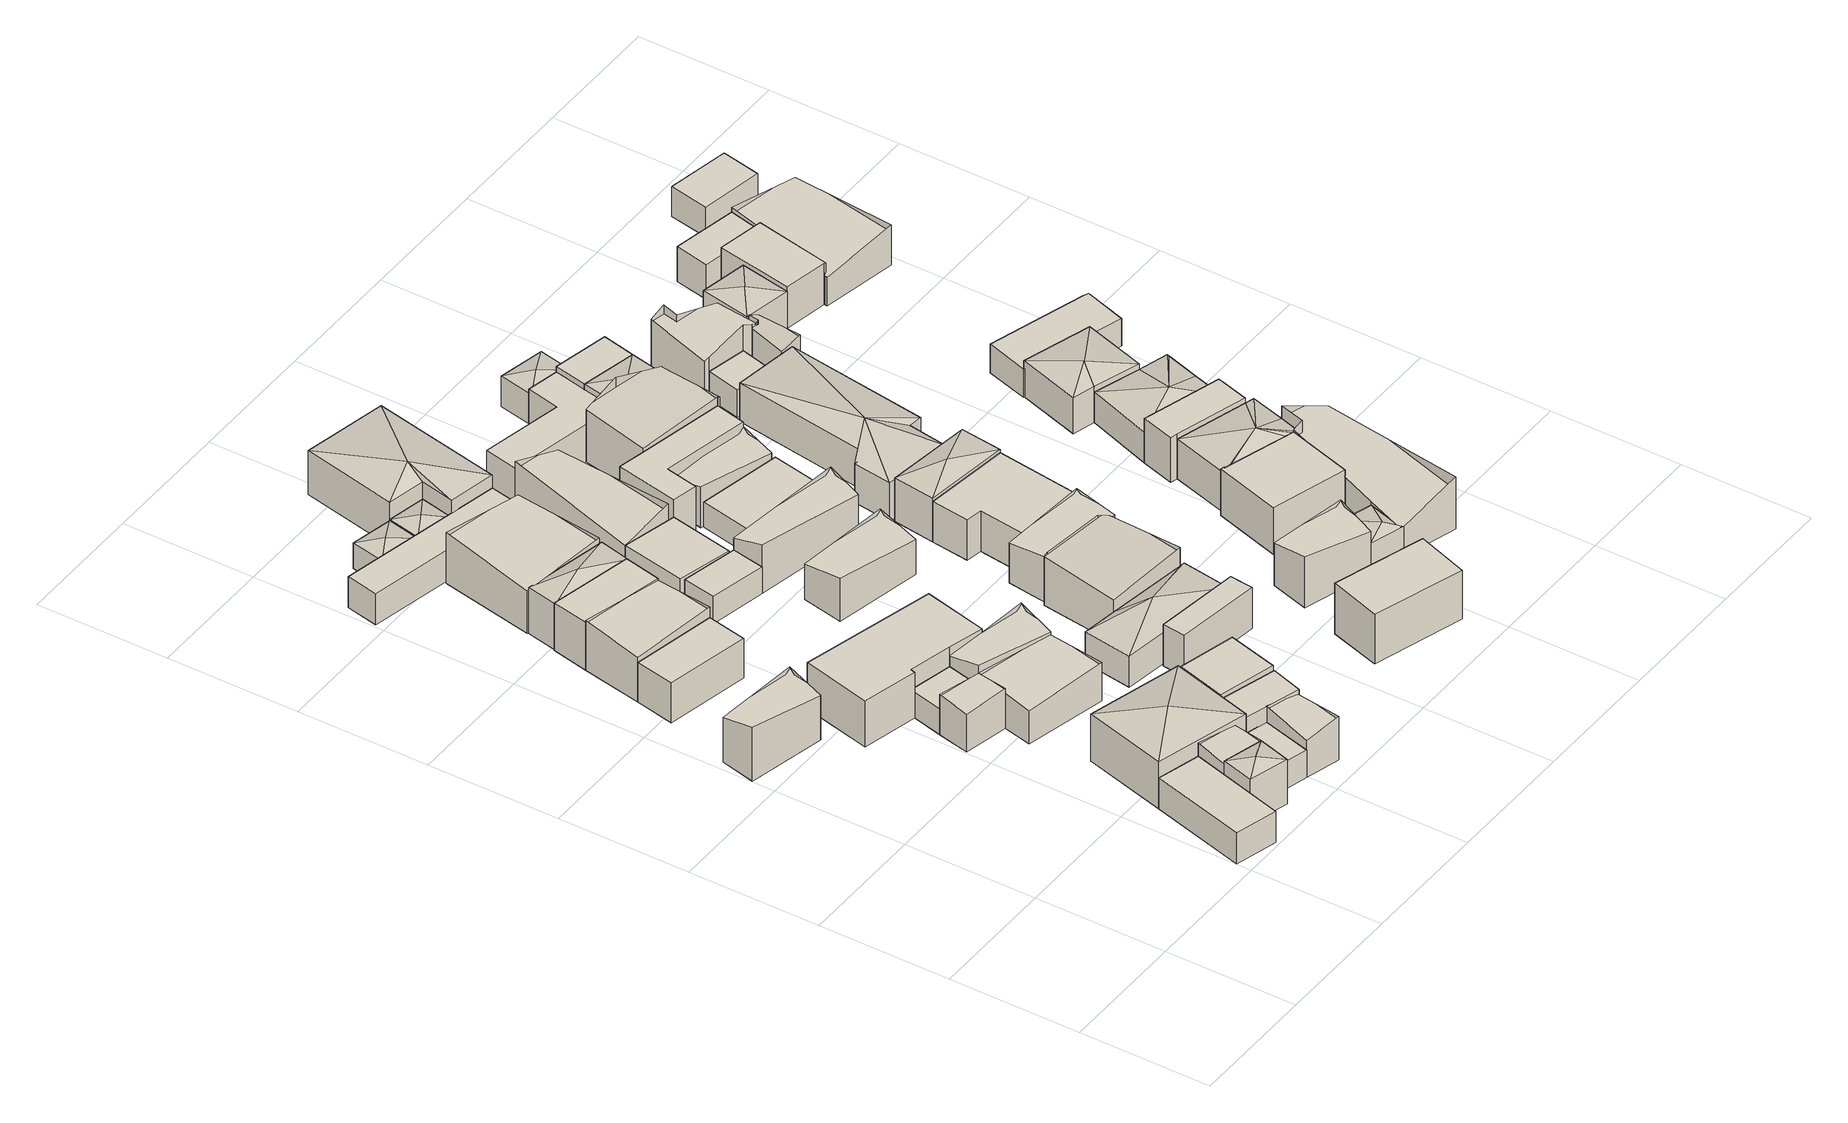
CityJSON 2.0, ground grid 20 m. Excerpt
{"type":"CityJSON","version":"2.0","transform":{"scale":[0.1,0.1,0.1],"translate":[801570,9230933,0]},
"CityObjects":{
"building1":{"type":"Building","attributes":{"Building Type":"Residential","Roof Shape":"gable","Roof Material":"Concrete Glazed Tile","Roof Material Code":1,"Roof Direction":"west","Building Height":7.32,"Roof Slope":32.1,"Footprint Area":67.5,"Solar PV Capacity Low":8.45,"Solar PV Capacity High":11.1,"Solar Annual Energy Low":12186,"Solar Annual Energy High":16060,"Suitable PV Area":50.45},"geometry":[{"type":"MultiSurface","lod":"2.2","boundaries":[[[0,1,2,3]],[[3,2,4,5]],[[2,1,6,4]],[[1,0,7,6]],[[0,3,5,7]],[[5,4,6,7]]]}]},
"building2":{"type":"Building","attributes":{"Building Type":"Residential","Roof Shape":"flat","Roof Material":"Concrete Aluminum Tile","Roof Material Code":2,"Roof Direction":"northwest","Building Height":5.12,"Roof Slope":9.2,"Footprint Area":102.37,"Solar PV Capacity Low":12.82,"Solar PV Capacity High":16.83,"Solar Annual Energy Low":18482,"Solar Annual Energy High":24357,"Suitable PV Area":76.52},"geometry":[{"type":"MultiSurface","lod":"2.2","boundaries":[[[8,9,10,11]],[[11,10,12,13]],[[10,9,14,12]],[[9,8,15,14]],[[8,11,13,15]],[[13,12,14,15]]]}]},
"building3":{"type":"Building","attributes":{"Building Type":"Residential","Roof Shape":"hip","Roof Material":"Concrete Aluminum Tile","Roof Material Code":2,"Roof Direction":"northwest","Building Height":7.3,"Roof Slope":29.4,"Footprint Area":32.06,"Solar PV Capacity Low":4.01,"Solar PV Capacity High":5.27,"Solar Annual Energy Low":5788,"Solar Annual Energy High":7628,"Suitable PV Area":23.96},"geometry":[{"type":"MultiSurface","lod":"2.2","boundaries":[[[16,17,18,19]],[[19,18,20,21]],[[18,17,22,20]],[[17,16,23,22]],[[16,19,21,23]],[[21,20,24]],[[20,22,24]],[[22,23,24]],[[23,21,24]]]}]},
"building4":{"type":"Building","attributes":{"Building Type":"Residential","Roof Shape":"flat","Roof Material":"Asbestos Sheet","Roof Material Code":4,"Roof Direction":"west","Building Height":6.48,"Roof Slope":11.3,"Footprint Area":80.13,"Solar PV Capacity Low":10.03,"Solar PV Capacity High":13.18,"Solar Annual Energy Low":14467,"Solar Annual Energy High":19066,"Suitable PV Area":59.9},"geometry":[{"type":"MultiSurface","lod":"2.2","boundaries":[[[25,26,27,28]],[[28,27,29,30]],[[27,26,31,29]],[[26,25,32,31]],[[25,28,30,32]],[[30,29,31,32]]]}]},
"building5":{"type":"Building","attributes":{"Building Type":"Residential","Roof Shape":"gable","Roof Material":"Concrete Aluminum Tile","Roof Material Code":2,"Roof Direction":"northwest","Building Height":6.83,"Roof Slope":26.1,"Footprint Area":31.81,"Solar PV Capacity Low":3.98,"Solar PV Capacity High":5.23,"Solar Annual Energy Low":5743,"Solar Annual Energy High":7569,"Suitable PV Area":23.78},"geometry":[{"type":"MultiSurface","lod":"2.2","boundaries":[[[10,18,17,33]],[[33,17,22,34]],[[17,18,35,22]],[[18,10,36,35]],[[10,33,34,36]],[[34,22,35,36]]]}]},
"building6":{"type":"Building","attributes":{"Building Type":"Residential","Roof Shape":"gable","Roof Material":"Concrete Glazed Tile","Roof Material Code":1,"Roof Direction":"west","Building Height":6.22,"Roof Slope":26.4,"Footprint Area":34.53,"Solar PV Capacity Low":4.32,"Solar PV Capacity High":5.68,"Solar Annual Energy Low":6235,"Solar Annual Energy High":8217,"Suitable PV Area":25.81},"geometry":[{"type":"MultiSurface","lod":"2.2","boundaries":[[[37,38,39,40]],[[40,39,41,42]],[[39,38,43,41]],[[38,37,44,43]],[[37,40,42,44]],[[42,41,43,44]]]}]},
"building7":{"type":"Building","attributes":{"Building Type":"Residential","Roof Shape":"hip","Roof Material":"Concrete Aluminum Tile","Roof Material Code":2,"Roof Direction":"northwest","Building Height":7.71,"Roof Slope":21,"Footprint Area":197.12,"Solar PV Capacity Low":24.68,"Solar PV Capacity High":32.42,"Solar Annual Energy Low":35589,"Solar Annual Energy High":46904,"Suitable PV Area":147.35},"geometry":[{"type":"MultiSurface","lod":"2.2","boundaries":[[[45,11,46,47]],[[47,46,48,49]],[[46,11,50,48]],[[11,45,51,50]],[[45,47,49,51]],[[49,48,52]],[[48,50,52]],[[50,51,52]],[[51,49,52]]]}]},
"building8":{"type":"Building","attributes":{"Building Type":"Residential","Roof Shape":"gable","Roof Material":"Concrete Glazed Tile","Roof Material Code":1,"Roof Direction":"west","Building Height":7.26,"Roof Slope":35,"Footprint Area":123.62,"Solar PV Capacity Low":15.48,"Solar PV Capacity High":20.33,"Solar Annual Energy Low":22319,"Solar Annual Energy High":29415,"Suitable PV Area":92.41},"geometry":[{"type":"MultiSurface","lod":"2.2","boundaries":[[[53,25,28,54]],[[54,28,55,56]],[[28,25,57,55]],[[25,53,58,57]],[[53,54,56,58]],[[56,55,57,58]]]}]},
"building9":{"type":"Building","attributes":{"Building Type":"Residential","Roof Shape":"flat","Roof Material":"Concrete Glazed Tile","Roof Material Code":1,"Roof Direction":"west","Building Height":4.23,"Roof Slope":9.7,"Footprint Area":37.83,"Solar PV Capacity Low":4.74,"Solar PV Capacity High":6.22,"Solar Annual Energy Low":6829,"Solar Annual Energy High":9001,"Suitable PV Area":28.28},"geometry":[{"type":"MultiSurface","lod":"2.2","boundaries":[[[59,60,37,40,61]],[[61,40,62,63]],[[40,37,64,62]],[[37,60,65,64]],[[60,59,66,65]],[[59,61,63,66]],[[63,62,64,65,66]]]}]},
"building10":{"type":"Building","attributes":{"Building Type":"Residential","Roof Shape":"flat","Roof Material":"Concrete Glazed Tile","Roof Material Code":1,"Roof Direction":"northwest","Building Height":4.55,"Roof Slope":5.5,"Footprint Area":41.66,"Solar PV Capacity Low":5.22,"Solar PV Capacity High":6.85,"Solar Annual Energy Low":7521,"Solar Annual Energy High":9912,"Suitable PV Area":31.14},"geometry":[{"type":"MultiSurface","lod":"2.2","boundaries":[[[33,67,68,69]],[[69,68,70,71]],[[68,67,72,70]],[[67,33,73,72]],[[33,69,71,73]],[[71,70,72,73]]]}]},
"building11":{"type":"Building","attributes":{"Building Type":"Residential","Roof Shape":"shed","Roof Material":"Concrete Glazed Tile","Roof Material Code":1,"Roof Direction":"west","Building Height":7.2,"Roof Slope":17,"Footprint Area":220.37,"Solar PV Capacity Low":27.59,"Solar PV Capacity High":36.24,"Solar Annual Energy Low":39786,"Solar Annual Energy High":52434,"Suitable PV Area":164.72},"geometry":[{"type":"MultiSurface","lod":"2.2","boundaries":[[[74,75,60,59,61,76,77]],[[77,76,78,79]],[[76,61,80,78]],[[61,59,81,80]],[[59,60,82,81]],[[60,75,83,82]],[[75,74,84,83]],[[74,77,79,84]],[[79,78,80,81,82,83,84]]]}]},
"building12":{"type":"Building","attributes":{"Building Type":"Residential","Roof Shape":"shed","Roof Material":"Concrete Glazed Tile","Roof Material Code":1,"Roof Direction":"west","Building Height":7.59,"Roof Slope":15.5,"Footprint Area":74.93,"Solar PV Capacity Low":9.38,"Solar PV Capacity High":12.32,"Solar Annual Energy Low":13527,"Solar Annual Energy High":17828,"Suitable PV Area":56.01},"geometry":[{"type":"MultiSurface","lod":"2.2","boundaries":[[[85,53,54,86]],[[86,54,87,88]],[[54,53,89,87]],[[53,85,90,89]],[[85,86,88,90]],[[88,87,89,90]]]}]},
"building13":{"type":"Building","attributes":{"Building Type":"Residential","Roof Shape":"gable","Roof Material":"Concrete Glazed Tile","Roof Material Code":1,"Roof Direction":"west","Building Height":5.39,"Roof Slope":30.1,"Footprint Area":119.61,"Solar PV Capacity Low":14.98,"Solar PV Capacity High":19.67,"Solar Annual Energy Low":21594,"Solar Annual Energy High":28459,"Suitable PV Area":89.41},"geometry":[{"type":"MultiSurface","lod":"2.2","boundaries":[[[40,91,92,93]],[[93,92,94,95]],[[92,91,96,94]],[[91,40,97,96]],[[40,93,95,97]],[[95,94,96,97]]]}]},
"building14":{"type":"Building","attributes":{"Building Type":"Residential","Roof Shape":"gable","Roof Material":"Concrete Aluminum Tile","Roof Material Code":2,"Roof Direction":"northwest","Building Height":6.06,"Roof Slope":29.4,"Footprint Area":42.94,"Solar PV Capacity Low":5.38,"Solar PV Capacity High":7.06,"Solar Annual Energy Low":7753,"Solar Annual Energy High":10217,"Suitable PV Area":32.1},"geometry":[{"type":"MultiSurface","lod":"2.2","boundaries":[[[68,98,99,69]],[[69,99,100,101]],[[99,98,102,100]],[[98,68,103,102]],[[68,69,101,103]],[[101,100,102,103]]]}]},
"building15":{"type":"Building","attributes":{"Building Type":"Residential","Roof Shape":"hip","Roof Material":"Concrete Glazed Tile","Roof Material Code":1,"Roof Direction":"west","Building Height":7.51,"Roof Slope":26.3,"Footprint Area":65.03,"Solar PV Capacity Low":8.14,"Solar PV Capacity High":10.69,"Solar Annual Energy Low":11741,"Solar Annual Energy High":15473,"Suitable PV Area":48.61},"geometry":[{"type":"MultiSurface","lod":"2.2","boundaries":[[[104,105,106,107]],[[107,106,108,109]],[[106,105,110,108]],[[105,104,111,110]],[[104,107,109,111]],[[109,108,112]],[[108,110,112]],[[110,111,112]],[[111,109,112]]]}]},
"building16":{"type":"Building","attributes":{"Building Type":"Residential","Roof Shape":"shed","Roof Material":"Concrete Aluminum Tile","Roof Material Code":2,"Roof Direction":"northwest","Building Height":7.03,"Roof Slope":10.4,"Footprint Area":43.96,"Solar PV Capacity Low":5.5,"Solar PV Capacity High":7.23,"Solar Annual Energy Low":7936,"Solar Annual Energy High":10459,"Suitable PV Area":32.86},"geometry":[{"type":"MultiSurface","lod":"2.2","boundaries":[[[46,113,114,115]],[[115,114,116,117]],[[114,113,118,116]],[[113,46,119,118]],[[46,115,117,119]],[[117,116,118,119]]]}]},
"building17":{"type":"Building","attributes":{"Building Type":"Residential","Roof Shape":"hip","Roof Material":"Concrete Glazed Tile","Roof Material Code":1,"Roof Direction":"west","Building Height":4.24,"Roof Slope":24.6,"Footprint Area":34.71,"Solar PV Capacity Low":4.35,"Solar PV Capacity High":5.71,"Solar Annual Energy Low":6266,"Solar Annual Energy High":8258,"Suitable PV Area":25.94},"geometry":[{"type":"MultiSurface","lod":"2.2","boundaries":[[[120,121,122,123]],[[123,122,124,125]],[[122,121,126,124]],[[121,120,127,126]],[[120,123,125,127]],[[125,124,128]],[[124,126,128]],[[126,127,128]],[[127,125,128]]]}]},
"building18":{"type":"Building","attributes":{"Building Type":"Residential","Roof Shape":"gable","Roof Material":"Asbestos Sheet","Roof Material Code":4,"Roof Direction":"northwest","Building Height":5.95,"Roof Slope":30.7,"Footprint Area":69.3,"Solar PV Capacity Low":8.68,"Solar PV Capacity High":11.4,"Solar Annual Energy Low":12512,"Solar Annual Energy High":16490,"Suitable PV Area":51.8},"geometry":[{"type":"MultiSurface","lod":"2.2","boundaries":[[[76,61,40,93,129]],[[129,93,130,131]],[[93,40,132,130]],[[40,61,133,132]],[[61,76,134,133]],[[76,129,131,134]],[[131,130,132,133,134]]]}]},
"building19":{"type":"Building","attributes":{"Building Type":"Residential","Roof Shape":"flat","Roof Material":"Concrete Glazed Tile","Roof Material Code":1,"Roof Direction":"west","Building Height":5.06,"Roof Slope":13.3,"Footprint Area":129.88,"Solar PV Capacity Low":16.26,"Solar PV Capacity High":21.36,"Solar Annual Energy Low":23449,"Solar Annual Energy High":30904,"Suitable PV Area":97.09},"geometry":[{"type":"MultiSurface","lod":"2.2","boundaries":[[[135,136,137,138]],[[138,137,139,140]],[[137,136,141,139]],[[136,135,142,141]],[[135,138,140,142]],[[140,139,141,142]]]}]},
"building20":{"type":"Building","attributes":{"Building Type":"Residential","Roof Shape":"gable","Roof Material":"Concrete Glazed Tile","Roof Material Code":1,"Roof Direction":"west","Building Height":7.02,"Roof Slope":25.2,"Footprint Area":192.98,"Solar PV Capacity Low":24.16,"Solar PV Capacity High":31.74,"Solar Annual Energy Low":34841,"Solar Annual Energy High":45918,"Suitable PV Area":144.25},"geometry":[{"type":"MultiSurface","lod":"2.2","boundaries":[[[143,144,145,146]],[[146,145,147,148]],[[145,144,149,147]],[[144,143,150,149]],[[143,146,148,150]],[[148,147,149,150]]]}]},
"building21":{"type":"Building","attributes":{"Building Type":"Residential","Roof Shape":"flat","Roof Material":"Concrete Aluminum Tile","Roof Material Code":2,"Roof Direction":"northwest","Building Height":7.92,"Roof Slope":7.7,"Footprint Area":70.08,"Solar PV Capacity Low":8.77,"Solar PV Capacity High":11.52,"Solar Annual Energy Low":12652,"Solar Annual Energy High":16675,"Suitable PV Area":52.38},"geometry":[{"type":"MultiSurface","lod":"2.2","boundaries":[[[151,115,152,153]],[[153,152,154,155]],[[152,115,156,154]],[[115,151,157,156]],[[151,153,155,157]],[[155,154,156,157]]]}]},
"building22":{"type":"Building","attributes":{"Building Type":"Residential","Roof Shape":"hip","Roof Material":"Concrete Glazed Tile","Roof Material Code":1,"Roof Direction":"west","Building Height":4.38,"Roof Slope":28.3,"Footprint Area":31.22,"Solar PV Capacity Low":3.91,"Solar PV Capacity High":5.13,"Solar Annual Energy Low":5636,"Solar Annual Energy High":7428,"Suitable PV Area":23.33},"geometry":[{"type":"MultiSurface","lod":"2.2","boundaries":[[[123,122,158,159]],[[159,158,160,161]],[[158,122,162,160]],[[122,123,163,162]],[[123,159,161,163]],[[161,160,164]],[[160,162,164]],[[162,163,164]],[[163,161,164]]]}]},
"building23":{"type":"Building","attributes":{"Building Type":"Residential","Roof Shape":"shed","Roof Material":"Asbestos Sheet","Roof Material Code":4,"Roof Direction":"west","Building Height":4.35,"Roof Slope":14.3,"Footprint Area":44.9,"Solar PV Capacity Low":5.62,"Solar PV Capacity High":7.38,"Solar Annual Energy Low":8107,"Solar Annual Energy High":10685,"Suitable PV Area":33.57},"geometry":[{"type":"MultiSurface","lod":"2.2","boundaries":[[[165,166,167,168]],[[168,167,169,170]],[[167,166,171,169]],[[166,165,172,171]],[[165,168,170,172]],[[170,169,171,172]]]}]},
"building24":{"type":"Building","attributes":{"Building Type":"Residential","Roof Shape":"shed","Roof Material":"Concrete Glazed Tile","Roof Material Code":1,"Roof Direction":"west","Building Height":4.53,"Roof Slope":17.5,"Footprint Area":87.48,"Solar PV Capacity Low":10.95,"Solar PV Capacity High":14.39,"Solar Annual Energy Low":15793,"Solar Annual Energy High":20814,"Suitable PV Area":65.39},"geometry":[{"type":"MultiSurface","lod":"2.2","boundaries":[[[173,174,175,176]],[[176,175,177,178]],[[175,174,179,177]],[[174,173,180,179]],[[173,176,178,180]],[[178,177,179,180]]]}]},
"building25":{"type":"Building","attributes":{"Building Type":"Residential","Roof Shape":"hip","Roof Material":"Concrete Glazed Tile","Roof Material Code":1,"Roof Direction":"west","Building Height":7.16,"Roof Slope":22.7,"Footprint Area":235.91,"Solar PV Capacity Low":29.54,"Solar PV Capacity High":38.8,"Solar Annual Energy Low":42592,"Solar Annual Energy High":56133,"Suitable PV Area":176.34},"geometry":[{"type":"MultiSurface","lod":"2.2","boundaries":[[[181,123,159,158,138,182]],[[182,138,183,184]],[[138,158,185,183]],[[158,159,186,185]],[[159,123,187,186]],[[123,181,188,187]],[[181,182,184,188]],[[184,183,189]],[[183,185,189]],[[185,186,189]],[[186,187,189]],[[187,188,189]],[[188,184,189]]]}]},
"building26":{"type":"Building","attributes":{"Building Type":"Residential","Roof Shape":"gable","Roof Material":"Concrete Glazed Tile","Roof Material Code":1,"Roof Direction":"west","Building Height":5.79,"Roof Slope":27.3,"Footprint Area":87.92,"Solar PV Capacity Low":11.01,"Solar PV Capacity High":14.46,"Solar Annual Energy Low":15873,"Solar Annual Energy High":20919,"Suitable PV Area":65.72},"geometry":[{"type":"MultiSurface","lod":"2.2","boundaries":[[[190,191,192,193]],[[193,192,194,195]],[[192,191,196,194]],[[191,190,197,196]],[[190,193,195,197]],[[195,194,196,197]]]}]},
"building27":{"type":"Building","attributes":{"Building Type":"Residential","Roof Shape":"hip","Roof Material":"Concrete Glazed Tile","Roof Material Code":1,"Roof Direction":"west","Building Height":5.13,"Roof Slope":22.1,"Footprint Area":144,"Solar PV Capacity Low":18.03,"Solar PV Capacity High":23.68,"Solar Annual Energy Low":25998,"Solar Annual Energy High":34263,"Suitable PV Area":107.64},"geometry":[{"type":"MultiSurface","lod":"2.2","boundaries":[[[198,199,200,201,202,203]],[[203,202,204,205]],[[202,201,206,204]],[[201,200,207,206]],[[200,199,208,207]],[[199,198,209,208]],[[198,203,205,209]],[[205,204,210]],[[204,206,210]],[[206,207,210]],[[207,208,210]],[[208,209,210]],[[209,205,210]]]}]},
"building28":{"type":"Building","attributes":{"Building Type":"Residential","Roof Shape":"shed","Roof Material":"Concrete Glazed Tile","Roof Material Code":1,"Roof Direction":"west","Building Height":6.65,"Roof Slope":18.8,"Footprint Area":47.7,"Solar PV Capacity Low":5.97,"Solar PV Capacity High":7.84,"Solar Annual Energy Low":8612,"Solar Annual Energy High":11351,"Suitable PV Area":35.66},"geometry":[{"type":"MultiSurface","lod":"2.2","boundaries":[[[211,212,213,214]],[[214,213,215,216]],[[213,212,217,215]],[[212,211,218,217]],[[211,214,216,218]],[[216,215,217,218]]]}]},
"building29":{"type":"Building","attributes":{"Building Type":"Residential","Roof Shape":"gable","Roof Material":"Concrete Glazed Tile","Roof Material Code":1,"Roof Direction":"west","Building Height":4.78,"Roof Slope":33.5,"Footprint Area":154.13,"Solar PV Capacity Low":19.3,"Solar PV Capacity High":25.35,"Solar Annual Energy Low":27828,"Solar Annual Energy High":36675,"Suitable PV Area":115.22},"geometry":[{"type":"MultiSurface","lod":"2.2","boundaries":[[[219,173,220,221]],[[221,220,222,223]],[[220,173,180,222]],[[173,219,224,180]],[[219,221,223,224]],[[223,222,180,224]]]}]},
"building30":{"type":"Building","attributes":{"Building Type":"Residential","Roof Shape":"gable","Roof Material":"Concrete Glazed Tile","Roof Material Code":1,"Roof Direction":"west","Building Height":6.33,"Roof Slope":27.6,"Footprint Area":88.21,"Solar PV Capacity Low":11.04,"Solar PV Capacity High":14.51,"Solar Annual Energy Low":15925,"Solar Annual Energy High":20988,"Suitable PV Area":65.93},"geometry":[{"type":"MultiSurface","lod":"2.2","boundaries":[[[168,167,225,226]],[[226,225,227,228]],[[225,167,229,227]],[[167,168,230,229]],[[168,226,228,230]],[[228,227,229,230]]]}]},
"building31":{"type":"Building","attributes":{"Building Type":"Residential","Roof Shape":"gable","Roof Material":"Concrete Glazed Tile","Roof Material Code":1,"Roof Direction":"west","Building Height":7.15,"Roof Slope":33.4,"Footprint Area":151.85,"Solar PV Capacity Low":19.01,"Solar PV Capacity High":24.97,"Solar Annual Energy Low":27416,"Solar Annual Energy High":36133,"Suitable PV Area":113.51},"geometry":[{"type":"MultiSurface","lod":"2.2","boundaries":[[[231,232,233,199,198,234]],[[234,198,235,236]],[[198,199,237,235]],[[199,233,238,237]],[[233,232,239,238]],[[232,231,240,239]],[[231,234,236,240]],[[236,235,237,238,239,240]]]}]},
"building32":{"type":"Building","attributes":{"Building Type":"Residential","Roof Shape":"flat","Roof Material":"Concrete Glazed Tile","Roof Material Code":1,"Roof Direction":"west","Building Height":4.05,"Roof Slope":14.3,"Footprint Area":130.09,"Solar PV Capacity Low":16.29,"Solar PV Capacity High":21.39,"Solar Annual Energy Low":23487,"Solar Annual Energy High":30953,"Suitable PV Area":97.24},"geometry":[{"type":"MultiSurface","lod":"2.2","boundaries":[[[241,242,226,243]],[[243,226,244,245]],[[226,242,246,244]],[[242,241,247,246]],[[241,243,245,247]],[[245,244,246,247]]]}]},
"building33":{"type":"Building","attributes":{"Building Type":"Residential","Roof Shape":"gable","Roof Material":"Concrete Glazed Tile","Roof Material Code":1,"Roof Direction":"west","Building Height":6.51,"Roof Slope":33.2,"Footprint Area":85.86,"Solar PV Capacity Low":10.75,"Solar PV Capacity High":14.12,"Solar Annual Energy Low":15501,"Solar Annual Energy High":20429,"Suitable PV Area":64.18},"geometry":[{"type":"MultiSurface","lod":"2.2","boundaries":[[[248,232,231,249,250]],[[250,249,251,252]],[[249,231,253,251]],[[231,232,254,253]],[[232,248,255,254]],[[248,250,252,255]],[[252,251,253,254,255]]]}]},
"building34":{"type":"Building","attributes":{"Building Type":"Residential","Roof Shape":"flat","Roof Material":"Concrete Glazed Tile","Roof Material Code":1,"Roof Direction":"west","Building Height":7.27,"Roof Slope":11.7,"Footprint Area":103.37,"Solar PV Capacity Low":12.94,"Solar PV Capacity High":17,"Solar Annual Energy Low":18664,"Solar Annual Energy High":24597,"Suitable PV Area":77.27},"geometry":[{"type":"MultiSurface","lod":"2.2","boundaries":[[[256,257,258,259,260,261,176,262]],[[262,176,263,264]],[[176,261,265,263]],[[261,260,266,265]],[[260,259,267,266]],[[259,258,268,267]],[[258,257,269,268]],[[257,256,270,269]],[[256,262,264,270]],[[264,263,265,266,267,268,269,270]]]}]},
"building35":{"type":"Building","attributes":{"Building Type":"Residential","Roof Shape":"shed","Roof Material":"Concrete Glazed Tile","Roof Material Code":1,"Roof Direction":"northwest","Building Height":7.97,"Roof Slope":16.4,"Footprint Area":117.79,"Solar PV Capacity Low":14.75,"Solar PV Capacity High":19.37,"Solar Annual Energy Low":21266,"Solar Annual Energy High":28027,"Suitable PV Area":88.05},"geometry":[{"type":"MultiSurface","lod":"2.2","boundaries":[[[271,272,273,274]],[[274,273,275,276]],[[273,272,277,275]],[[272,271,278,277]],[[271,274,276,278]],[[276,275,277,278]]]}]},
"building36":{"type":"Building","attributes":{"Building Type":"Residential","Roof Shape":"gable","Roof Material":"Concrete Glazed Tile","Roof Material Code":1,"Roof Direction":"west","Building Height":5.08,"Roof Slope":33.8,"Footprint Area":64.67,"Solar PV Capacity Low":8.1,"Solar PV Capacity High":10.63,"Solar Annual Energy Low":11675,"Solar Annual Energy High":15387,"Suitable PV Area":48.34},"geometry":[{"type":"MultiSurface","lod":"2.2","boundaries":[[[279,280,281,257]],[[257,281,282,283]],[[281,280,284,282]],[[280,279,285,284]],[[279,257,283,285]],[[283,282,284,285]]]}]},
"building37":{"type":"Building","attributes":{"Building Type":"Residential","Roof Shape":"flat","Roof Material":"Clay Tile Shingle","Roof Material Code":3,"Roof Direction":"west","Building Height":6.1,"Roof Slope":9.6,"Footprint Area":118.41,"Solar PV Capacity Low":14.83,"Solar PV Capacity High":19.47,"Solar Annual Energy Low":21378,"Solar Annual Energy High":28175,"Suitable PV Area":88.51},"geometry":[{"type":"MultiSurface","lod":"2.2","boundaries":[[[286,287,288,219,289,290]],[[290,289,291,292]],[[289,219,293,291]],[[219,288,294,293]],[[288,287,295,294]],[[287,286,296,295]],[[286,290,292,296]],[[292,291,293,294,295,296]]]}]},
"building38":{"type":"Building","attributes":{"Building Type":"Residential","Roof Shape":"flat","Roof Material":"Concrete Glazed Tile","Roof Material Code":1,"Roof Direction":"west","Building Height":6.61,"Roof Slope":8.1,"Footprint Area":152.96,"Solar PV Capacity Low":19.15,"Solar PV Capacity High":25.15,"Solar Annual Energy Low":27616,"Solar Annual Energy High":36395,"Suitable PV Area":114.34},"geometry":[{"type":"MultiSurface","lod":"2.2","boundaries":[[[297,298,299,300,250,301]],[[301,250,302,303]],[[250,300,304,302]],[[300,299,305,304]],[[299,298,306,305]],[[298,297,307,306]],[[297,301,303,307]],[[303,302,304,305,306,307]]]}]},
"building39":{"type":"Building","attributes":{"Building Type":"Residential","Roof Shape":"gable","Roof Material":"Concrete Glazed Tile","Roof Material Code":1,"Roof Direction":"west","Building Height":7.86,"Roof Slope":28.4,"Footprint Area":139.07,"Solar PV Capacity Low":17.41,"Solar PV Capacity High":22.87,"Solar Annual Energy Low":25108,"Solar Annual Energy High":33090,"Suitable PV Area":103.95},"geometry":[{"type":"MultiSurface","lod":"2.2","boundaries":[[[308,309,310,260,259,258,311,312]],[[312,311,313,314]],[[311,258,315,313]],[[258,259,316,315]],[[259,260,317,316]],[[260,310,318,317]],[[310,309,319,318]],[[309,308,320,319]],[[308,312,314,320]],[[313,315,316,317,318,319,320,314]]]}]},
"building40":{"type":"Building","attributes":{"Building Type":"Residential","Roof Shape":"gable","Roof Material":"Concrete Glazed Tile","Roof Material Code":1,"Roof Direction":"northwest","Building Height":7.05,"Roof Slope":25.9,"Footprint Area":66.39,"Solar PV Capacity Low":8.31,"Solar PV Capacity High":10.92,"Solar Annual Energy Low":11986,"Solar Annual Energy High":15797,"Suitable PV Area":49.63},"geometry":[{"type":"MultiSurface","lod":"2.2","boundaries":[[[321,322,323,324]],[[324,323,325,326]],[[323,322,327,325]],[[322,321,328,327]],[[321,324,326,328]],[[326,325,327,328]]]}]},
"building41":{"type":"Building","attributes":{"Building Type":"Residential","Roof Shape":"hip","Roof Material":"Concrete Glazed Tile","Roof Material Code":1,"Roof Direction":"west","Building Height":7.15,"Roof Slope":26.6,"Footprint Area":86.49,"Solar PV Capacity Low":10.83,"Solar PV Capacity High":14.22,"Solar Annual Energy Low":15615,"Solar Annual Energy High":20580,"Suitable PV Area":64.65},"geometry":[{"type":"MultiSurface","lod":"2.2","boundaries":[[[329,297,301,330]],[[330,301,331,332]],[[301,297,333,331]],[[297,329,334,333]],[[329,330,332,334]],[[332,331,335]],[[331,333,335]],[[333,334,335]],[[334,332,335]]]}]},
"building42":{"type":"Building","attributes":{"Building Type":"Residential","Roof Shape":"hip","Roof Material":"Concrete Glazed Tile","Roof Material Code":1,"Roof Direction":"west","Building Height":7.02,"Roof Slope":21.2,"Footprint Area":45.62,"Solar PV Capacity Low":5.71,"Solar PV Capacity High":7.5,"Solar Annual Energy Low":8236,"Solar Annual Energy High":10855,"Suitable PV Area":34.1},"geometry":[{"type":"MultiSurface","lod":"2.2","boundaries":[[[336,289,309,308,312,337]],[[337,312,338,339]],[[312,308,340,338]],[[308,309,341,340]],[[309,289,342,341]],[[289,336,343,342]],[[336,337,339,343]],[[339,338,344]],[[338,340,344]],[[340,341,344]],[[341,342,344]],[[342,343,344]],[[343,339,344]]]}]},
"building43":{"type":"Building","attributes":{"Building Type":"Residential","Roof Shape":"hip","Roof Material":"Clay Tile Shingle","Roof Material Code":3,"Roof Direction":"west","Building Height":5.02,"Roof Slope":23.7,"Footprint Area":39.77,"Solar PV Capacity Low":4.98,"Solar PV Capacity High":6.54,"Solar Annual Energy Low":7180,"Solar Annual Energy High":9463,"Suitable PV Area":29.73},"geometry":[{"type":"MultiSurface","lod":"2.2","boundaries":[[[345,346,347,348]],[[348,347,349,350]],[[347,346,351,349]],[[346,345,352,351]],[[345,348,350,352]],[[350,349,353]],[[349,351,353]],[[351,352,353]],[[352,350,353]]]}]},
"building44":{"type":"Building","attributes":{"Building Type":"Residential","Roof Shape":"hip","Roof Material":"Clay Tile Shingle","Roof Material Code":3,"Roof Direction":"northwest","Building Height":4.95,"Roof Slope":22.3,"Footprint Area":30.91,"Solar PV Capacity Low":3.87,"Solar PV Capacity High":5.08,"Solar Annual Energy Low":5581,"Solar Annual Energy High":7356,"Suitable PV Area":23.11},"geometry":[{"type":"MultiSurface","lod":"2.2","boundaries":[[[354,355,356,324,323,357]],[[357,323,358,359]],[[323,324,360,358]],[[324,356,361,360]],[[356,355,362,361]],[[355,354,363,362]],[[354,357,359,363]],[[359,358,364]],[[358,360,364]],[[360,361,364]],[[361,362,364]],[[362,363,364]],[[363,359,364]]]}]},
"building45":{"type":"Building","attributes":{"Building Type":"Residential","Roof Shape":"hip","Roof Material":"Concrete Glazed Tile","Roof Material Code":1,"Roof Direction":"west","Building Height":6.27,"Roof Slope":28.4,"Footprint Area":288.44,"Solar PV Capacity Low":36.11,"Solar PV Capacity High":47.43,"Solar Annual Energy Low":52076,"Solar Annual Energy High":68632,"Suitable PV Area":215.61},"geometry":[{"type":"MultiSurface","lod":"2.2","boundaries":[[[365,366,367,368,369,370,371,372]],[[372,371,373,374]],[[371,370,375,373]],[[370,369,376,375]],[[369,368,377,376]],[[368,367,378,377]],[[367,366,379,378]],[[366,365,380,379]],[[365,372,374,380]],[[374,373,381]],[[373,375,381]],[[375,376,381]],[[376,377,381]],[[377,378,381]],[[378,379,381]],[[379,380,381]],[[380,374,381]]]}]},
"building46":{"type":"Building","attributes":{"Building Type":"Residential","Roof Shape":"flat","Roof Material":"Concrete Glazed Tile","Roof Material Code":1,"Roof Direction":"west","Building Height":7.04,"Roof Slope":8.1,"Footprint Area":44.22,"Solar PV Capacity Low":5.54,"Solar PV Capacity High":7.27,"Solar Annual Energy Low":7984,"Solar Annual Energy High":10523,"Suitable PV Area":33.06},"geometry":[{"type":"MultiSurface","lod":"2.2","boundaries":[[[290,336,337,382]],[[382,337,339,383]],[[337,336,343,339]],[[336,290,384,343]],[[290,382,383,384]],[[383,339,343,384]]]}]},
"building47":{"type":"Building","attributes":{"Building Type":"Residential","Roof Shape":"flat","Roof Material":"Concrete Glazed Tile","Roof Material Code":1,"Roof Direction":"northwest","Building Height":7.63,"Roof Slope":12.7,"Footprint Area":123.11,"Solar PV Capacity Low":15.41,"Solar PV Capacity High":20.25,"Solar Annual Energy Low":22226,"Solar Annual Energy High":29293,"Suitable PV Area":92.02},"geometry":[{"type":"MultiSurface","lod":"2.2","boundaries":[[[385,386,387,388,389,390]],[[390,389,391,392]],[[389,388,393,391]],[[388,387,394,393]],[[387,386,395,394]],[[386,385,396,395]],[[385,390,392,396]],[[392,391,393,394,395,396]]]}]},
"building48":{"type":"Building","attributes":{"Building Type":"Residential","Roof Shape":"flat","Roof Material":"Concrete Glazed Tile","Roof Material Code":1,"Roof Direction":"west","Building Height":4.5,"Roof Slope":13.6,"Footprint Area":31.96,"Solar PV Capacity Low":4,"Solar PV Capacity High":5.26,"Solar Annual Energy Low":5770,"Solar Annual Energy High":7605,"Suitable PV Area":23.89},"geometry":[{"type":"MultiSurface","lod":"2.2","boundaries":[[[397,398,399,400]],[[400,399,401,402]],[[399,398,403,401]],[[398,397,404,403]],[[397,400,402,404]],[[402,401,403,404]]]}]},
"building49":{"type":"Building","attributes":{"Building Type":"Residential","Roof Shape":"hip","Roof Material":"Clay Tile Shingle","Roof Material Code":3,"Roof Direction":"northwest","Building Height":6.49,"Roof Slope":23.9,"Footprint Area":123.45,"Solar PV Capacity Low":15.46,"Solar PV Capacity High":20.3,"Solar Annual Energy Low":22287,"Solar Annual Energy High":29373,"Suitable PV Area":92.28},"geometry":[{"type":"MultiSurface","lod":"2.2","boundaries":[[[388,387,386,405,406,407,408,409,410]],[[410,409,411,412]],[[409,408,413,411]],[[408,407,414,413]],[[407,406,415,414]],[[406,405,416,415]],[[405,386,417,416]],[[386,387,418,417]],[[387,388,419,418]],[[388,410,412,419]],[[412,411,420]],[[411,413,420]],[[413,414,420]],[[414,415,420]],[[415,416,420]],[[416,417,420]],[[417,418,420]],[[418,419,420]],[[419,412,420]]]}]},
"building50":{"type":"Building","attributes":{"Building Type":"Residential","Roof Shape":"gable","Roof Material":"Concrete Glazed Tile","Roof Material Code":1,"Roof Direction":"northwest","Building Height":4.67,"Roof Slope":30.8,"Footprint Area":227.28,"Solar PV Capacity Low":28.46,"Solar PV Capacity High":37.38,"Solar Annual Energy Low":41034,"Solar Annual Energy High":54079,"Suitable PV Area":169.89},"geometry":[{"type":"MultiSurface","lod":"2.2","boundaries":[[[407,405,386,385,356,355,354,421,422]],[[422,421,423,424]],[[421,354,425,423]],[[354,355,426,425]],[[355,356,427,426]],[[356,385,428,427]],[[385,386,429,428]],[[386,405,430,429]],[[405,407,431,430]],[[407,422,424,431]],[[424,423,425,426,427,428,429,430,431]]]}]},
"building51":{"type":"Building","attributes":{"Building Type":"Residential","Roof Shape":"gable","Roof Material":"Concrete Glazed Tile","Roof Material Code":1,"Roof Direction":"west","Building Height":6.51,"Roof Slope":30.1,"Footprint Area":76.82,"Solar PV Capacity Low":9.62,"Solar PV Capacity High":12.63,"Solar Annual Energy Low":13869,"Solar Annual Energy High":18279,"Suitable PV Area":57.42},"geometry":[{"type":"MultiSurface","lod":"2.2","boundaries":[[[432,433,434,435,398,397,436,437,438,439,440]],[[440,439,441,442]],[[439,438,443,441]],[[438,437,444,443]],[[437,436,445,444]],[[436,397,446,445]],[[397,398,447,446]],[[398,435,448,447]],[[435,434,449,448]],[[434,433,450,449]],[[433,432,451,450]],[[432,440,442,451]],[[442,441,443,444,445,446,447,448,449,450,451]]]}]},
"building52":{"type":"Building","attributes":{"Building Type":"Residential","Roof Shape":"gable","Roof Material":"Asbestos Sheet","Roof Material Code":4,"Roof Direction":"west","Building Height":6.69,"Roof Slope":34.7,"Footprint Area":21.94,"Solar PV Capacity Low":2.75,"Solar PV Capacity High":3.61,"Solar Annual Energy Low":3962,"Solar Annual Energy High":5221,"Suitable PV Area":16.4},"geometry":[{"type":"MultiSurface","lod":"2.2","boundaries":[[[439,438,437,436,452,453,454]],[[454,453,455,456]],[[453,452,457,455]],[[452,436,458,457]],[[436,437,459,458]],[[437,438,460,459]],[[438,439,461,460]],[[439,454,456,461]],[[456,455,457,458,459,460,461]]]}]},
"building53":{"type":"Building","attributes":{"Building Type":"Residential","Roof Shape":"flat","Roof Material":"Clay Tile Shingle","Roof Material Code":3,"Roof Direction":"northwest","Building Height":7.27,"Roof Slope":10.1,"Footprint Area":65.31,"Solar PV Capacity Low":8.18,"Solar PV Capacity High":10.74,"Solar Annual Energy Low":11791,"Solar Annual Energy High":15539,"Suitable PV Area":48.82},"geometry":[{"type":"MultiSurface","lod":"2.2","boundaries":[[[462,463,410,409,464,465]],[[465,464,466,467]],[[464,409,468,466]],[[409,410,469,468]],[[410,463,470,469]],[[463,462,471,470]],[[462,465,467,471]],[[467,466,468,469,470,471]]]}]},
"building54":{"type":"Building","attributes":{"Building Type":"Residential","Roof Shape":"hip","Roof Material":"Concrete Glazed Tile","Roof Material Code":1,"Roof Direction":"northwest","Building Height":4.99,"Roof Slope":21,"Footprint Area":127.31,"Solar PV Capacity Low":15.94,"Solar PV Capacity High":20.94,"Solar Annual Energy Low":22984,"Solar Annual Energy High":30291,"Suitable PV Area":95.16},"geometry":[{"type":"MultiSurface","lod":"2.2","boundaries":[[[465,464,472,473,474,475,476,462]],[[462,476,477,478]],[[476,475,479,477]],[[475,474,480,479]],[[474,473,481,480]],[[473,472,482,481]],[[472,464,483,482]],[[464,465,484,483]],[[465,462,478,484]],[[478,477,485]],[[477,479,485]],[[479,480,485]],[[480,481,485]],[[481,482,485]],[[482,483,485]],[[483,484,485]],[[484,478,485]]]}]},
"building55":{"type":"Building","attributes":{"Building Type":"Residential","Roof Shape":"hip","Roof Material":"Concrete Glazed Tile","Roof Material Code":1,"Roof Direction":"northwest","Building Height":5.93,"Roof Slope":21.6,"Footprint Area":109.31,"Solar PV Capacity Low":13.69,"Solar PV Capacity High":17.98,"Solar Annual Energy Low":19735,"Solar Annual Energy High":26009,"Suitable PV Area":81.71},"geometry":[{"type":"MultiSurface","lod":"2.2","boundaries":[[[486,487,488,476,475]],[[475,476,489,490]],[[476,488,491,489]],[[488,487,492,491]],[[487,486,493,492]],[[486,475,490,493]],[[490,489,494]],[[489,491,494]],[[491,492,494]],[[492,493,494]],[[493,490,494]]]}]},
"building56":{"type":"Building","attributes":{"Building Type":"Residential","Roof Shape":"hip","Roof Material":"Asbestos Sheet","Roof Material Code":4,"Roof Direction":"northwest","Building Height":6.12,"Roof Slope":21.8,"Footprint Area":57.68,"Solar PV Capacity Low":7.22,"Solar PV Capacity High":9.49,"Solar Annual Energy Low":10415,"Solar Annual Energy High":13725,"Suitable PV Area":43.12},"geometry":[{"type":"MultiSurface","lod":"2.2","boundaries":[[[495,496,497,498]],[[498,497,499,500]],[[497,496,501,499]],[[496,495,502,501]],[[495,498,500,502]],[[500,499,503]],[[499,501,503]],[[501,502,503]],[[502,500,503]]]}]},
"building57":{"type":"Building","attributes":{"Building Type":"Residential","Roof Shape":"shed","Roof Material":"Clay Tile Shingle","Roof Material Code":3,"Roof Direction":"northwest","Building Height":4.5,"Roof Slope":12.7,"Footprint Area":108.98,"Solar PV Capacity Low":13.64,"Solar PV Capacity High":17.92,"Solar Annual Energy Low":19675,"Solar Annual Energy High":25930,"Suitable PV Area":81.46},"geometry":[{"type":"MultiSurface","lod":"2.2","boundaries":[[[504,505,506,507,486,508,509]],[[509,508,510,511]],[[508,486,512,510]],[[486,507,513,512]],[[507,506,514,513]],[[506,505,515,514]],[[505,504,516,515]],[[504,509,511,516]],[[511,510,512,513,514,515,516]]]}]},
"building58":{"type":"Building","attributes":{"Building Type":"Residential","Roof Shape":"shed","Roof Material":"Asbestos Sheet","Roof Material Code":4,"Roof Direction":"northwest","Building Height":6.74,"Roof Slope":10.7,"Footprint Area":82.86,"Solar PV Capacity Low":10.37,"Solar PV Capacity High":13.63,"Solar Annual Energy Low":14959,"Solar Annual Energy High":19715,"Suitable PV Area":61.93},"geometry":[{"type":"MultiSurface","lod":"2.2","boundaries":[[[517,498,518,519,520]],[[520,519,521,522]],[[519,518,523,521]],[[518,498,524,523]],[[498,517,525,524]],[[517,520,522,525]],[[522,521,523,524,525]]]}]},
"building59":{"type":"Building","attributes":{"Building Type":"Residential","Roof Shape":"shed","Roof Material":"Concrete Glazed Tile","Roof Material Code":1,"Roof Direction":"northwest","Building Height":5.59,"Roof Slope":17,"Footprint Area":51.65,"Solar PV Capacity Low":6.47,"Solar PV Capacity High":8.49,"Solar Annual Energy Low":9325,"Solar Annual Energy High":12289,"Suitable PV Area":38.61},"geometry":[{"type":"MultiSurface","lod":"2.2","boundaries":[[[526,527,520,528]],[[528,520,529,530]],[[520,527,531,529]],[[527,526,532,531]],[[526,528,530,532]],[[530,529,531,532]]]}]},
"building60":{"type":"Building","attributes":{"Building Type":"Residential","Roof Shape":"gable","Roof Material":"Concrete Glazed Tile","Roof Material Code":1,"Roof Direction":"northwest","Building Height":4.72,"Roof Slope":29.7,"Footprint Area":201.55,"Solar PV Capacity Low":25.24,"Solar PV Capacity High":33.15,"Solar Annual Energy Low":36389,"Solar Annual Energy High":47958,"Suitable PV Area":150.66},"geometry":[{"type":"MultiSurface","lod":"2.2","boundaries":[[[528,520,519,518,533,534,535]],[[535,534,536,537]],[[534,533,538,536]],[[533,518,539,538]],[[518,519,540,539]],[[519,520,541,540]],[[520,528,542,541]],[[528,535,537,542]],[[537,536,538,539,540,541,542]]]}]},
"building61":{"type":"Building","attributes":{"Building Type":"Residential","Roof Shape":"shed","Roof Material":"Concrete Glazed Tile","Roof Material Code":1,"Roof Direction":"northwest","Building Height":4.8,"Roof Slope":10.6,"Footprint Area":58.66,"Solar PV Capacity Low":7.34,"Solar PV Capacity High":9.65,"Solar Annual Energy Low":10591,"Solar Annual Energy High":13958,"Suitable PV Area":43.85},"geometry":[{"type":"MultiSurface","lod":"2.2","boundaries":[[[543,544,545,546]],[[546,545,547,548]],[[545,544,549,547]],[[544,543,550,549]],[[543,546,548,550]],[[548,547,549,550]]]}]}
},
"vertices":[
[14,688,0],[2,635,0],[121,609,0],[133,664,0],[121,609,73],[133,664,87],[2,635,88],[14,688,73],
[201,23,0],[266,6,0],[306,151,0],[241,169,0],[306,151,51],[241,169,51],[266,6,51],[201,23,51],
[340,37,0],[354,86,0],[293,103,0],[280,54,0],[293,103,73],[280,54,73],[354,86,73],[340,37,73],[317,70,79],
[57,847,0],[45,788,0],[173,761,0],[185,821,0],[173,761,65],[185,821,65],[45,788,65],[57,847,65],
[367,135,0],[367,135,68],[293,103,68],[306,151,73],
[214,487,0],[203,439,0],[271,424,0],[282,472,0],[271,424,66],[282,472,62],[203,439,62],[214,487,66],
[275,296,0],[385,130,0],[420,257,0],[385,130,77],[420,257,77],[241,169,77],[275,296,77],[330,213,90],
[75,939,0],[204,913,0],[185,821,82],[204,913,73],[57,847,73],[75,939,82],
[227,540,0],[225,533,0],[294,525,0],[282,472,42],[294,525,42],[214,487,42],[225,533,42],[227,540,42],
[347,60,0],[399,46,0],[419,121,0],[399,46,45],[419,121,45],[347,60,45],[367,135,45],
[165,658,0],[140,553,0],[350,512,0],[373,609,0],[350,512,72],[373,609,72],[294,525,74],[227,540,75],[225,533,75],[140,553,76],[165,658,76],
[87,995,0],[216,969,0],[204,913,76],[216,969,76],[75,939,78],[87,995,78],
[261,381,0],[386,352,0],[407,444,0],[386,352,63],[407,444,54],[261,381,54],[282,472,63],
[452,32,0],[472,107,0],[472,107,61],[419,121,71],[452,32,71],[399,46,61],
[98,1042,0],[88,994,0],[217,967,0],[228,1015,0],[217,967,75],[228,1015,75],[88,994,75],[98,1042,75],[158,1005,82],
[472,106,0],[486,153,0],[398,177,0],[486,153,71],[398,177,72],[472,106,70],[385,130,71],
[86,1303,0],[75,1251,0],[139,1238,0],[150,1289,0],[139,1238,42],[150,1289,42],[75,1251,42],[86,1303,42],[112,1270,48],
[419,497,0],[407,444,59],[419,497,75],[282,472,75],[294,525,59],[350,512,66],
[15,1264,0],[5,1215,0],[259,1161,0],[269,1210,0],[259,1161,51],[269,1210,51],[5,1215,51],[15,1264,51],
[126,1187,0],[97,1043,0],[225,1017,0],[255,1161,0],[225,1017,83],[255,1161,70],[97,1043,70],[126,1187,83],
[418,252,0],[485,154,0],[505,230,0],[485,154,79],[505,230,79],[398,177,79],[418,252,79],
[197,1225,0],[208,1277,0],[197,1225,44],[208,1277,44],[139,1238,44],[150,1289,44],[174,1257,50],
[254,905,0],[244,855,0],[331,837,0],[341,887,0],[331,837,44],[341,887,43],[244,855,45],[254,905,45],
[267,1005,0],[247,907,0],[333,889,0],[353,987,0],[333,889,46],[353,987,45],[247,907,49],[267,1005,48],
[181,1435,0],[310,1408,0],[269,1210,72],[310,1408,72],[197,1225,72],[208,1277,72],[150,1289,72],[181,1435,72],[219,1307,85],
[351,785,0],[338,722,0],[472,694,0],[485,757,0],[472,694,58],[485,757,71],[338,722,71],[351,785,58],
[620,386,0],[494,405,0],[440,413,0],[429,338,0],[617,310,0],[628,385,0],[617,310,51],[628,385,51],[429,338,51],[440,413,51],[494,405,51],[620,386,51],[538,373,60],
[490,326,0],[485,291,0],[617,273,0],[621,309,0],[617,273,67],[621,309,67],[485,291,68],[490,326,68],
[308,1201,0],[343,989,0],[384,1185,0],[343,989,72],[384,1185,48],[308,1201,72],
[503,803,0],[513,852,0],[503,803,63],[513,852,80],[331,837,80],[341,887,63],
[613,508,0],[515,521,0],[510,522,0],[636,505,0],[620,386,81],[636,505,71],[494,405,71],[510,522,80],[515,521,84],[613,508,85],
[404,975,0],[384,878,0],[532,949,0],[513,852,41],[532,949,41],[384,878,41],[404,975,41],
[524,585,0],[647,504,0],[655,568,0],[647,504,65],[655,568,75],[613,508,68],[515,521,75],[524,585,65],
[402,1029,0],[536,1001,0],[546,1046,0],[546,1047,0],[414,1074,0],[373,1083,0],[392,979,0],[353,987,73],[392,979,73],[373,1083,73],[414,1074,73],[546,1047,73],[546,1046,73],[536,1001,73],[402,1029,73],
[781,59,0],[806,136,0],[666,179,0],[642,102,0],[666,179,83],[642,102,81],[806,136,82],[781,59,80],
[412,1027,0],[401,977,0],[526,951,0],[526,951,51],[536,1001,66],[401,977,67],[412,1027,51],
[454,1276,0],[443,1226,0],[319,1252,0],[482,1164,0],[503,1266,0],[482,1164,61],[503,1266,61],[308,1201,61],[319,1252,61],[443,1226,61],[454,1276,61],
[540,713,0],[533,655,0],[558,651,0],[549,582,0],[672,696,0],[655,568,66],[672,696,66],[549,582,66],[558,651,66],[533,655,66],[540,713,66],
[567,1147,0],[486,1164,0],[433,1174,0],[548,1045,0],[567,1148,0],[548,1045,87],[567,1148,79],[546,1046,87],[546,1047,87],[414,1074,79],[433,1174,86],[486,1164,108],[567,1147,79],
[706,298,0],[689,240,0],[794,208,0],[812,266,0],[794,208,70],[812,266,84],[689,240,84],[706,298,70],
[549,777,0],[680,760,0],[672,696,71],[680,760,71],[540,713,71],[549,777,71],[610,737,79],
[492,1216,0],[577,1198,0],[567,1148,70],[577,1198,70],[567,1147,70],[486,1164,70],[482,1164,70],[492,1216,70],[528,1173,76],
[468,1328,0],[457,1274,0],[528,1259,0],[539,1313,0],[528,1259,50],[539,1313,50],[457,1274,50],[468,1328,50],[498,1294,56],
[846,193,0],[843,194,0],[860,251,0],[846,192,0],[794,208,50],[846,192,50],[812,266,50],[860,251,50],[843,194,50],[846,193,50],[834,217,55],
[679,823,0],[711,1041,0],[611,1056,0],[578,838,0],[553,841,0],[545,782,0],[649,766,0],[658,825,0],[649,766,63],[658,825,63],[545,782,63],[553,841,63],[578,838,63],[611,1056,63],[711,1041,63],[679,823,63],[623,872,78],
[588,1248,0],[588,1248,70],[503,1266,70],
[875,301,0],[904,399,0],[794,432,0],[795,434,0],[789,435,0],[759,335,0],[789,435,76],[759,335,76],[795,434,76],[794,432,76],[904,399,76],[875,301,76],
[688,1101,0],[628,1114,0],[616,1063,0],[675,1049,0],[616,1063,45],[675,1049,45],[628,1114,45],[688,1101,45],
[918,395,0],[920,401,0],[930,434,0],[945,487,0],[931,491,0],[821,523,0],[931,491,65],[821,523,65],[945,487,65],[930,434,65],[920,401,65],[918,395,65],[904,399,65],[794,432,65],[795,434,65],[884,444,76],
[931,168,0],[1003,411,0],[931,168,85],[1003,411,47],[846,193,48],[843,194,47],[860,251,56],[875,301,64],[904,399,79],[918,395,87],[930,434,86],
[660,1185,0],[665,1208,0],[643,1213,0],[621,1116,0],[702,1097,0],[711,1095,0],[713,1095,0],[717,1112,0],[730,1169,0],[717,1112,72],[730,1169,65],[713,1095,74],[711,1095,75],[702,1097,80],[688,1101,87],[628,1114,69],[621,1116,65],[643,1213,77],[665,1208,88],[660,1185,85],
[691,1044,0],[726,1039,0],[737,1110,0],[726,1039,73],[737,1110,67],[691,1044,67],[702,1097,74],[711,1095,79],[713,1095,81],[717,1112,79],
[825,576,0],[810,526,0],[944,536,0],[945,541,0],[944,536,73],[945,541,73],[931,491,73],[821,523,73],[810,526,73],[825,576,73],
[958,585,0],[974,637,0],[975,640,0],[930,653,0],[859,675,0],[859,675,50],[825,576,50],[930,653,50],[975,640,50],[974,637,50],[958,585,50],[944,536,50],[945,541,50],[909,594,61],
[959,748,0],[854,780,0],[825,685,0],[859,675,59],[930,653,59],[825,685,59],[854,780,59],[959,748,59],[885,708,69],
[818,1187,0],[746,1201,0],[732,1124,0],[804,1110,0],[732,1124,61],[804,1110,61],[746,1201,61],[818,1187,61],[775,1156,68],
[1021,799,0],[956,818,0],[871,843,0],[852,779,0],[1010,733,0],[1029,796,0],[1010,733,45],[1029,796,46],[959,748,45],[852,779,46],[871,843,47],[956,818,47],[1021,799,46],
[825,1225,0],[872,1098,0],[874,1097,0],[895,1212,0],[874,1097,67],[895,1212,69],[872,1098,67],[804,1110,68],[825,1225,69],
[807,1281,0],[797,1230,0],[905,1262,0],[895,1212,56],[905,1262,57],[797,1230,56],[807,1281,58],
[871,1093,0],[987,1071,0],[1020,1240,0],[987,1071,65],[1020,1240,47],[871,1093,47],[872,1098,48],[874,1097,49],[895,1212,60],[905,1262,65],
[915,1361,0],[904,1301,0],[999,1284,0],[1010,1343,0],[999,1284,48],[1010,1343,49],[904,1301,48],[915,1361,49]
]}
